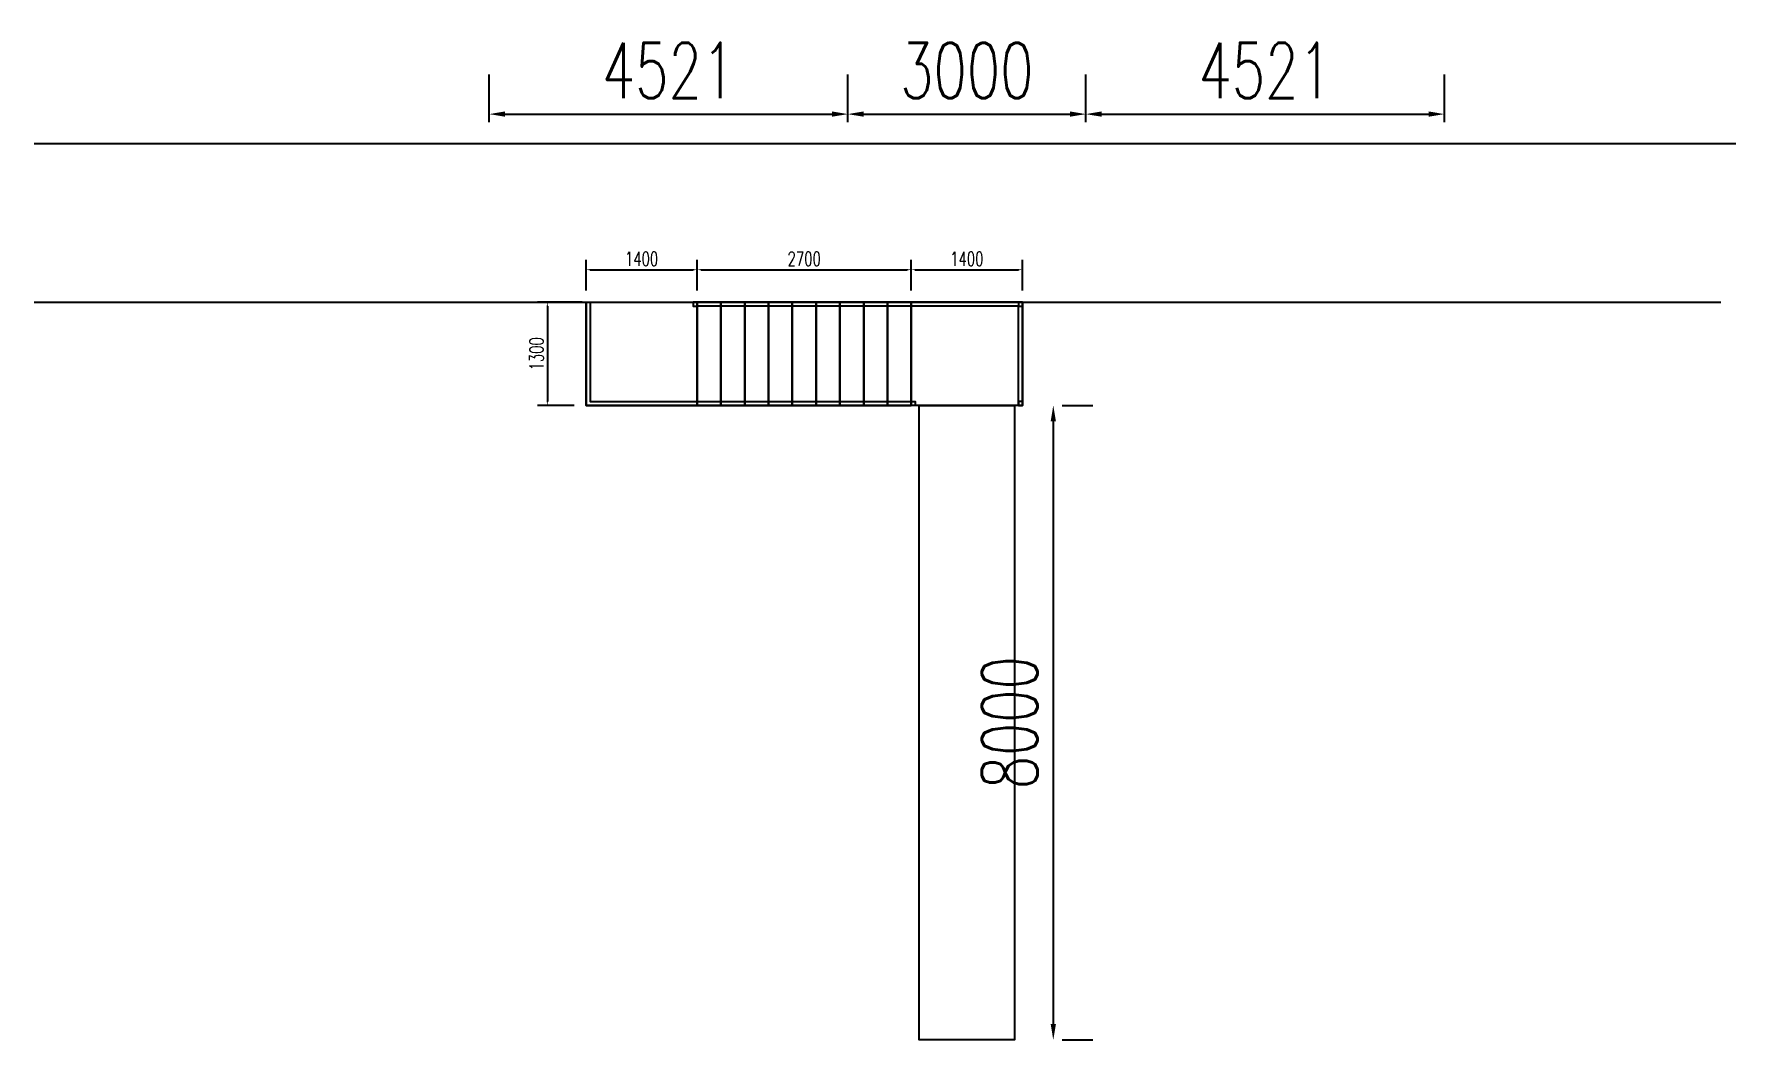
# Model space of a CAD drawing. Header units: millimetres. Extents: x -1690391 to -1305911, y 1095385 to 1536160.
# Drawn here: x -1690391 to -1668936, y 1207900 to 1220582 of the extents above; entities that cross this region are included whole.
import ezdxf

# ---------------------------------------------------------------- set-up
doc = ezdxf.new("R2010")
doc.units = ezdxf.units.MM
doc.header["$LTSCALE"] = 10
doc.layers.get('0').update_dxf_attribs({"linetype": 'CONTINUOUS'})
doc.layers.get('DEFPOINTS').update_dxf_attribs({"linetype": 'CONTINUOUS'})
doc.layers.add('W-bridge approach引桥', color=4, linetype='CONTINUOUS')
doc.layers.add('W-PLASTIC_RAILINGS塑木栏杆', color=6, linetype='CONTINUOUS')
doc.styles.add('STANDARD_T3', font='simplex.shx', dxfattribs={"width": 0.7, "bigfont": 'gbcbig.shx'})
doc.dimstyles.new('W&&200', dxfattribs={"dimtxt": 700, "dimasz": 200, "dimexe": 500, "dimexo": 600, "dimgap": 200, "dimtad": 1, "dimdec": 0, "dimzin": 0, "dimdsep": 46, "dimtxsty": 'STANDARD_T3', "dimcen": 0.09, "dimclrd": 1, "dimclre": 1, "dimclrt": 7, "dimazin": 2, "dimtfac": 1, "dimtdec": 0, "dimtix": 1, "dimtmove": 2, "dimatfit": 3, "dimfxl": 100, "dimtolj": 1, "dimtzin": 0, "dimarcsym": 0})
doc.dimstyles.new('W&&50', dxfattribs={"dimtxt": 175, "dimasz": 50, "dimexe": 125, "dimexo": 150, "dimgap": 50, "dimtad": 1, "dimdec": 0, "dimzin": 0, "dimdsep": 46, "dimtxsty": 'STANDARD_T3', "dimcen": 0.09, "dimclrd": 1, "dimclre": 1, "dimclrt": 7, "dimazin": 2, "dimtfac": 1, "dimtdec": 0, "dimtix": 1, "dimtmove": 2, "dimatfit": 3, "dimfxl": 100, "dimtolj": 1, "dimtzin": 0, "dimarcsym": 0})

# ---------------------------------------------------------------- blocks, each defined once
blk = doc.blocks.new('*D293')
at = {"color": 1, "lineweight": -2, "transparency": 16777216}
for p, q in [((-1683432, 1217350), (-1683432, 1217735)), ((-1683382, 1217610), (-1682082, 1217610)), ((-1682032, 1217350), (-1682032, 1217735))]:
    blk.add_line(p, q, dxfattribs=at)
at = {"color": 1, "transparency": 16777216}
for points in [[(-1683382, 1217619), (-1683382, 1217602), (-1683432, 1217610)], [(-1682082, 1217619), (-1682082, 1217602), (-1682032, 1217610)]]:
    blk.add_solid(points, dxfattribs=at)
at = {"layer": 'DEFPOINTS', "color": 0, "transparency": 16777216}
for p in [(-1682032, 1217610), (-1683432, 1217200), (-1682032, 1217200)]:
    blk.add_point(p, dxfattribs=at)
at = {"color": 7, "transparency": 16777216, "insert": (-1682732, 1217748), "char_height": 175, "attachment_point": 5, "style": 'STANDARD_T3'}
blk.add_mtext('\\A1;1400', dxfattribs=at)
blk = doc.blocks.new('*D294')
at = {"color": 1, "lineweight": -2, "transparency": 16777216}
for p, q in [((-1682032, 1217350), (-1682032, 1217735)), ((-1681982, 1217610), (-1679382, 1217610)), ((-1679332, 1217350), (-1679332, 1217735))]:
    blk.add_line(p, q, dxfattribs=at)
at = {"color": 1, "transparency": 16777216}
for points in [[(-1681982, 1217619), (-1681982, 1217602), (-1682032, 1217610)], [(-1679382, 1217619), (-1679382, 1217602), (-1679332, 1217610)]]:
    blk.add_solid(points, dxfattribs=at)
at = {"layer": 'DEFPOINTS', "color": 0, "transparency": 16777216}
for p in [(-1679332, 1217610), (-1682032, 1217200), (-1679332, 1217200)]:
    blk.add_point(p, dxfattribs=at)
at = {"color": 7, "transparency": 16777216, "insert": (-1680682, 1217748), "char_height": 175, "attachment_point": 5, "style": 'STANDARD_T3'}
blk.add_mtext('\\A1;2700', dxfattribs=at)
blk = doc.blocks.new('*D295')
at = {"color": 1, "lineweight": -2, "transparency": 16777216}
for p, q in [((-1679332, 1217350), (-1679332, 1217735)), ((-1679282, 1217610), (-1677982, 1217610)), ((-1677932, 1217350), (-1677932, 1217735))]:
    blk.add_line(p, q, dxfattribs=at)
at = {"color": 1, "transparency": 16777216}
for points in [[(-1679282, 1217619), (-1679282, 1217602), (-1679332, 1217610)], [(-1677982, 1217619), (-1677982, 1217602), (-1677932, 1217610)]]:
    blk.add_solid(points, dxfattribs=at)
at = {"layer": 'DEFPOINTS', "color": 0, "transparency": 16777216}
for p in [(-1677932, 1217610), (-1679332, 1217200), (-1677932, 1217200)]:
    blk.add_point(p, dxfattribs=at)
at = {"color": 7, "transparency": 16777216, "insert": (-1678632, 1217748), "char_height": 175, "attachment_point": 5, "style": 'STANDARD_T3'}
blk.add_mtext('\\A1;1400', dxfattribs=at)
blk = doc.blocks.new('*D296')
at = {"color": 1, "lineweight": -2, "transparency": 16777216}
for p, q in [((-1683482, 1217200), (-1684045, 1217200)), ((-1683920, 1217150), (-1683920, 1215950)), ((-1683582, 1215900), (-1684045, 1215900))]:
    blk.add_line(p, q, dxfattribs=at)
at = {"color": 1, "transparency": 16777216}
for points in [[(-1683928, 1217150), (-1683912, 1217150), (-1683920, 1217200)], [(-1683928, 1215950), (-1683912, 1215950), (-1683920, 1215900)]]:
    blk.add_solid(points, dxfattribs=at)
at = {"layer": 'DEFPOINTS', "color": 0, "transparency": 16777216}
for p in [(-1683332, 1217200), (-1683920, 1215900), (-1683432, 1215900)]:
    blk.add_point(p, dxfattribs=at)
at = {"color": 7, "transparency": 16777216, "insert": (-1684057, 1216550), "char_height": 175, "attachment_point": 5, "rotation": 90, "style": 'STANDARD_T3'}
blk.add_mtext('\\A1;1300', dxfattribs=at)
blk = doc.blocks.new('*D282')
at = {"color": 1, "lineweight": -2, "transparency": 16777216}
for p, q in [((-1684653, 1219472), (-1684653, 1220072)), ((-1680132, 1219472), (-1680132, 1220072)), ((-1684453, 1219572), (-1680332, 1219572))]:
    blk.add_line(p, q, dxfattribs=at)
at = {"color": 1, "transparency": 16777216}
for points in [[(-1684453, 1219606), (-1684453, 1219539), (-1684653, 1219572)], [(-1680332, 1219606), (-1680332, 1219539), (-1680132, 1219572)]]:
    blk.add_solid(points, dxfattribs=at)
at = {"layer": 'DEFPOINTS', "color": 0, "transparency": 16777216}
for p in [(-1680132, 1219572), (-1684653, 1217200), (-1680132, 1209183)]:
    blk.add_point(p, dxfattribs=at)
at = {"color": 7, "transparency": 16777216, "insert": (-1682392, 1220122), "char_height": 700, "attachment_point": 5, "style": 'STANDARD_T3'}
blk.add_mtext('\\A1;4521', dxfattribs=at)
blk = doc.blocks.new('*D283')
at = {"color": 1, "lineweight": -2, "transparency": 16777216}
for p, q in [((-1680132, 1219472), (-1680132, 1220072)), ((-1677132, 1219472), (-1677132, 1220072)), ((-1679932, 1219572), (-1677332, 1219572))]:
    blk.add_line(p, q, dxfattribs=at)
at = {"color": 1, "transparency": 16777216}
for points in [[(-1679932, 1219606), (-1679932, 1219539), (-1680132, 1219572)], [(-1677332, 1219606), (-1677332, 1219539), (-1677132, 1219572)]]:
    blk.add_solid(points, dxfattribs=at)
at = {"layer": 'DEFPOINTS', "color": 0, "transparency": 16777216}
for p in [(-1677132, 1219572), (-1680132, 1209183), (-1677132, 1209167)]:
    blk.add_point(p, dxfattribs=at)
at = {"color": 7, "transparency": 16777216, "insert": (-1678632, 1220122), "char_height": 700, "attachment_point": 5, "style": 'STANDARD_T3'}
blk.add_mtext('\\A1;3000', dxfattribs=at)
blk = doc.blocks.new('*D284')
at = {"color": 1, "lineweight": -2, "transparency": 16777216}
for p, q in [((-1677132, 1219472), (-1677132, 1220072)), ((-1672611, 1219472), (-1672611, 1220072)), ((-1676932, 1219572), (-1672811, 1219572))]:
    blk.add_line(p, q, dxfattribs=at)
at = {"color": 1, "transparency": 16777216}
for points in [[(-1676932, 1219606), (-1676932, 1219539), (-1677132, 1219572)], [(-1672811, 1219606), (-1672811, 1219539), (-1672611, 1219572)]]:
    blk.add_solid(points, dxfattribs=at)
at = {"layer": 'DEFPOINTS', "color": 0, "transparency": 16777216}
for p in [(-1672611, 1219572), (-1672611, 1217200), (-1677132, 1209167)]:
    blk.add_point(p, dxfattribs=at)
at = {"color": 7, "transparency": 16777216, "insert": (-1674872, 1220122), "char_height": 700, "attachment_point": 5, "style": 'STANDARD_T3'}
blk.add_mtext('\\A1;4521', dxfattribs=at)
blk = doc.blocks.new('*D298')
at = {"color": 1, "lineweight": -2, "transparency": 16777216}
for p, q in [((-1677432, 1215900), (-1677042, 1215900)), ((-1677542, 1215700), (-1677542, 1208100)), ((-1677432, 1207900), (-1677042, 1207900))]:
    blk.add_line(p, q, dxfattribs=at)
at = {"color": 1, "transparency": 16777216}
for points in [[(-1677575, 1215700), (-1677509, 1215700), (-1677542, 1215900)], [(-1677575, 1208100), (-1677509, 1208100), (-1677542, 1207900)]]:
    blk.add_solid(points, dxfattribs=at)
at = {"layer": 'DEFPOINTS', "color": 0, "transparency": 16777216}
for p in [(-1678032, 1215900), (-1678032, 1207900), (-1677542, 1207900)]:
    blk.add_point(p, dxfattribs=at)
at = {"color": 7, "transparency": 16777216, "insert": (-1678092, 1211900), "char_height": 700, "attachment_point": 5, "rotation": 90, "style": 'STANDARD_T3'}
blk.add_mtext('\\A1;8000', dxfattribs=at)

msp = doc.modelspace()

# ---------------------------------------------------------------- linework, layer by layer
for p, q in [((-1679232.1, 1215900), (-1678032.1, 1215900)), ((-1679232.1, 1214564.6), (-1679232.1, 1215900)), ((-1678032.1, 1215900), (-1678032.1, 1214564.6))]:
    msp.add_line(p, q)
for points in [[(-1690390.9, 1219200), (-1668936.1, 1219200)], [(-1690390.9, 1217200), (-1669126, 1217200)]]:
    msp.add_lwpolyline(points)
msp.add_lwpolyline([(-1679232.1, 1215900), (-1678032.1, 1215900), (-1678032.1, 1207900), (-1679232.1, 1207900)], close=True)
at = {"layer": 'W-bridge approach引桥'}
for points in [[(-1683432.1, 1217200), (-1682032.1, 1217200), (-1682032.1, 1215900), (-1683432.1, 1215900)], [(-1682032.1, 1217200), (-1681732.1, 1217200), (-1681732.1, 1215900), (-1682032.1, 1215900)], [(-1681732.1, 1217200), (-1681432.1, 1217200), (-1681432.1, 1215900), (-1681732.1, 1215900)], [(-1681432.1, 1217200), (-1681132.1, 1217200), (-1681132.1, 1215900), (-1681432.1, 1215900)], [(-1681132.1, 1217200), (-1680832.1, 1217200), (-1680832.1, 1215900), (-1681132.1, 1215900)], [(-1680832.1, 1217200), (-1680532.1, 1217200), (-1680532.1, 1215900), (-1680832.1, 1215900)], [(-1680532.1, 1217200), (-1680232.1, 1217200), (-1680232.1, 1215900), (-1680532.1, 1215900)], [(-1680232.1, 1217200), (-1679932.1, 1217200), (-1679932.1, 1215900), (-1680232.1, 1215900)], [(-1679932.1, 1217200), (-1679632.1, 1217200), (-1679632.1, 1215900), (-1679932.1, 1215900)], [(-1679632.1, 1217200), (-1679332.1, 1217200), (-1679332.1, 1215900), (-1679632.1, 1215900)], [(-1679332.1, 1217200), (-1677932.1, 1217200), (-1677932.1, 1215900), (-1679332.1, 1215900)]]:
    msp.add_lwpolyline(points, close=True, dxfattribs=at)
at = {"layer": 'W-PLASTIC_RAILINGS塑木栏杆'}
for points in [[(-1683432.1, 1217200), (-1683432.1, 1215900), (-1679332.1, 1215900)], [(-1683382.1, 1217200), (-1683382.1, 1215950), (-1679332.1, 1215950)], [(-1677932.1, 1215900), (-1677932.1, 1217200), (-1682032.1, 1217200)], [(-1677982.1, 1215900), (-1677982.1, 1217150), (-1682032.1, 1217150)]]:
    msp.add_lwpolyline(points, dxfattribs=at)
for points in [[(-1682032.1, 1217200), (-1682082.1, 1217200), (-1682082.1, 1217150), (-1682032.1, 1217150)], [(-1677982.1, 1217150), (-1677932.1, 1217150), (-1677932.1, 1217200), (-1677982.1, 1217200)], [(-1679332.1, 1215950), (-1679282.1, 1215950), (-1679282.1, 1215900), (-1679332.1, 1215900)], [(-1677982.1, 1215900), (-1677932.1, 1215900), (-1677932.1, 1215950), (-1677982.1, 1215950)]]:
    msp.add_lwpolyline(points, close=True, dxfattribs=at)

# ---------------------------------------------------------------- dimensions: what is measured, and where the dimension line sits
for base, p1, p2, picture, middle in [((-1680132, 1219572.3), (-1684653, 1217200), (-1680132, 1209182.9), '*D282', (-1682392.5, 1220122.3)), ((-1677132.1, 1219572.3), (-1680132, 1209182.9), (-1677132.1, 1209166.9), '*D283', (-1678632, 1220122.3)), ((-1672611.2, 1219572.3), (-1677132.1, 1209166.9), (-1672611.2, 1217200), '*D284', (-1674871.6, 1220122.3))]:
    dim = msp.add_linear_dim(base=base, p1=p1, p2=p2, dimstyle='W&&200', override={"dimfxlon": 1})
    dim.commit()
    dim.dimension.update_dxf_attribs({"geometry": picture, "text_midpoint": middle})
for base, p1, p2, picture, middle in [((-1682032.1, 1217610.3), (-1683432.1, 1217200), (-1682032.1, 1217200), '*D293', (-1682732.1, 1217747.8)), ((-1679332.1, 1217610.3), (-1682032.1, 1217200), (-1679332.1, 1217200), '*D294', (-1680682.1, 1217747.8)), ((-1677932.1, 1217610.3), (-1679332.1, 1217200), (-1677932.1, 1217200), '*D295', (-1678632.1, 1217747.8))]:
    dim = msp.add_linear_dim(base=base, p1=p1, p2=p2, dimstyle='W&&50')
    dim.commit()
    dim.dimension.update_dxf_attribs({"geometry": picture, "text_midpoint": middle})
for base, p1, p2, dimstyle, picture, middle in [((-1683919.9, 1215900), (-1683332.1, 1217200), (-1683432.1, 1215900), 'W&&50', '*D296', (-1684057.4, 1216550)), ((-1677542.1, 1207900), (-1678032.1, 1215900), (-1678032.1, 1207900), 'W&&200', '*D298', (-1678092.1, 1211900))]:
    dim = msp.add_linear_dim(base=base, p1=p1, p2=p2, angle=90, dimstyle=dimstyle)
    dim.commit()
    dim.dimension.update_dxf_attribs({"geometry": picture, "text_midpoint": middle})

doc.saveas('drawing.dxf')
